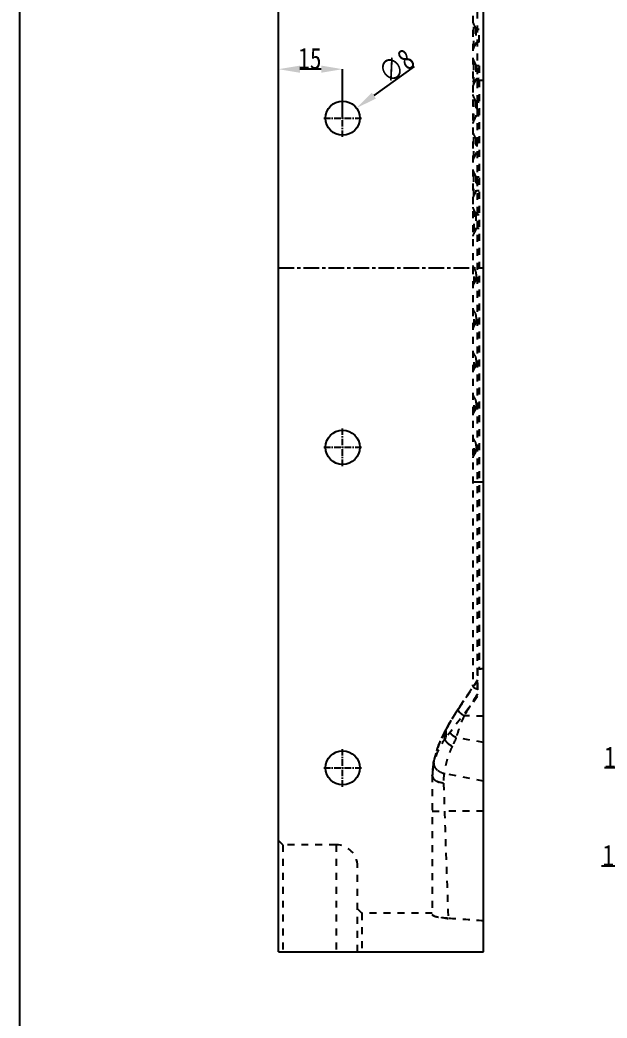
# Model space of a CAD drawing. Header units: millimetres. Extents: x 629 to 2024, y -4394 to 1386.
# Drawn here: x 1059 to 1196.5, y -2087.8 to -1854.3 of the extents above; entities that cross this region are included whole.
import ezdxf

# ---------------------------------------------------------------- set-up
doc = ezdxf.new("R2010")
doc.units = ezdxf.units.MM
doc.header["$LTSCALE"] = 16.335
doc.header["$PDMODE"] = 3
doc.header["$PDSIZE"] = 0.3125
doc.linetypes.add('CENTER', pattern=[0.6, 0.375, -0.075, 0.075, -0.075])
doc.linetypes.add('HIDDEN', pattern=[0.2, 0.1, -0.1])
doc.layers.get('0').update_dxf_attribs({"linetype": 'CONTINUOUS'})
doc.layers.get('Defpoints').update_dxf_attribs({"linetype": 'CONTINUOUS'})
doc.layers.add('DEFAULT_2', color=8, linetype='HIDDEN')
doc.styles.get("Standard").update_dxf_attribs({"font": 'txt', "width": 0.8})
doc.dimstyles.new('副本 ISO-25-1', dxfattribs={"dimtxt": 5, "dimasz": 5, "dimexe": 0, "dimexo": 0, "dimgap": 0, "dimtad": 1, "dimtxsty": 'Standard', "dimcen": 0, "dimclrd": 4, "dimclre": 4, "dimclrt": 6, "dimazin": 0, "dimtfac": 1, "dimtofl": 0, "dimtmove": 0, "dimatfit": 3, "dimfxl": 0, "dimarcsym": 0})

# ---------------------------------------------------------------- blocks, each defined once
blk = doc.blocks.new('*D288')
at = {"color": 4, "linetype": 'Continuous', "lineweight": -2}
blk.add_line((1151.34, -1865.15), (1141.88, -1871.98), dxfattribs=at)
at = {"color": 4}
blk.add_solid([(1141.4, -1871.3), (1142.37, -1872.65), (1137.83, -1874.9)], dxfattribs=at)
at = {"layer": 'Defpoints', "color": 0}
for p in [(1137.83, -1874.9), (1131.34, -1879.59)]:
    blk.add_point(p, dxfattribs=at)
at = {"color": 6, "insert": (1147.18, -1865.07), "char_height": 5, "attachment_point": 5, "rotation": 35.82}
blk.add_mtext('∅8', dxfattribs=at)
blk = doc.blocks.new('*D289')
at = {"color": 4, "linetype": 'Continuous', "lineweight": -2}
for p, q in [((1119.59, -1873.77), (1119.59, -1865.79)), ((1129.59, -1865.79), (1124.59, -1865.79)), ((1134.59, -1877.24), (1134.59, -1865.79))]:
    blk.add_line(p, q, dxfattribs=at)
at = {"color": 4}
for points in [[(1124.59, -1864.95), (1124.59, -1866.62), (1119.59, -1865.79)], [(1129.59, -1864.95), (1129.59, -1866.62), (1134.59, -1865.79)]]:
    blk.add_solid(points, dxfattribs=at)
at = {"layer": 'Defpoints', "color": 0}
for p in [(1119.59, -1865.79), (1119.59, -1873.77), (1134.59, -1877.24)]:
    blk.add_point(p, dxfattribs=at)
at = {"color": 6, "insert": (1126.92, -1863.29), "char_height": 5, "attachment_point": 5}
blk.add_mtext('15', dxfattribs=at)
blk = doc.blocks.new('*D305')
at = {"color": 4, "linetype": 'Continuous', "lineweight": -2}
blk.add_line((1217.57, -2029.24), (1195.87, -2029.24), dxfattribs=at)
at = {"layer": 'Defpoints', "color": 0}
for p in [(1304.66, -1912.24), (1203.87, -2029.24), (1217.57, -2029.24)]:
    blk.add_point(p, dxfattribs=at)
at = {"color": 6, "insert": (1199.87, -2026.74), "char_height": 5, "attachment_point": 5}
blk.add_mtext('117', dxfattribs=at)
blk = doc.blocks.new('*D306')
at = {"color": 4, "linetype": 'Continuous', "lineweight": -2}
blk.add_line((1228.06, -2052.24), (1195.2, -2052.24), dxfattribs=at)
at = {"layer": 'Defpoints', "color": 0}
for p in [(1304.66, -1912.24), (1203.87, -2052.24), (1228.06, -2052.24)]:
    blk.add_point(p, dxfattribs=at)
at = {"color": 6, "insert": (1199.53, -2049.74), "char_height": 5, "attachment_point": 5}
blk.add_mtext('140', dxfattribs=at)
blk = doc.blocks.new('*D302')
at = {"color": 4, "linetype": 'Continuous', "lineweight": -2}
blk.add_line((1228.06, -1772.24), (1195.5, -1772.24), dxfattribs=at)
at = {"layer": 'Defpoints', "color": 0}
for p in [(1204.17, -1772.24), (1228.06, -1772.24), (1304.66, -1912.24)]:
    blk.add_point(p, dxfattribs=at)
at = {"color": 6, "insert": (1199.84, -1769.74), "char_height": 5, "attachment_point": 5}
blk.add_mtext('140', dxfattribs=at)

msp = doc.modelspace()

# ---------------------------------------------------------------- linework, layer by layer
at = {"color": 7, "linetype": 'Continuous'}
for p, q in [((1119.586, -2072.244), (1119.586, -1752.244)), ((1167.586, -2072.244), (1167.586, -1752.244)), ((1119.586, -2072.244), (1167.586, -2072.244))]:
    msp.add_line(p, q, dxfattribs=at)
at = {"color": 1, "linetype": 'CENTER', "ltscale": 0.248791}
for p, q in [((1134.586, -1881.644), (1134.586, -1872.844)), ((1130.186, -1877.244), (1138.986, -1877.244)), ((1134.586, -1958.644), (1134.586, -1949.844)), ((1130.186, -1954.244), (1138.986, -1954.244)), ((1134.586, -2033.644), (1134.586, -2024.844)), ((1130.186, -2029.244), (1138.986, -2029.244))]:
    msp.add_line(p, q, dxfattribs=at)
at = {"color": 1, "linetype": 'CENTER', "ltscale": 0.597098}
msp.add_line((1119.586, -1912.244), (1167.586, -1912.244), dxfattribs=at)
msp.add_lwpolyline([(1059.043, -1704.941), (1470.613, -1704.941), (1470.613, -2146.095), (1059.043, -2146.095)], close=True)
for centre in [(1134.586, -1877.244), (1134.586, -1954.244), (1134.586, -2029.244)]:
    msp.add_circle(centre, 4)
at = {"layer": 'DEFAULT_2', "color": 8, "linetype": 'HIDDEN'}
for p, q in [((1166.079, -1783.679), (1166.079, -2010.809)), ((1165.074, -1784.685), (1165.074, -2009.804)), ((1165.28, -1860.789), (1165.28, -1855.242)), ((1165.787, -1856.289), (1165.787, -1859.742)), ((1166.581, -1856.534), (1166.068, -1856.516)), ((1166.581, -1859.496), (1166.581, -1856.535)), ((1166.581, -1859.498), (1166.068, -1859.515)), ((1165.28, -1869.292), (1165.28, -1863.745)), ((1165.787, -1864.792), (1165.787, -1868.246)), ((1166.581, -1865.037), (1166.068, -1865.019)), ((1166.581, -1865.038), (1166.581, -1868)), ((1166.581, -1868.001), (1166.068, -1868.019)), ((1166.079, -1868.358), (1167.586, -1868.358)), ((1166.581, -1868.358), (1166.581, -2006.078)), ((1165.28, -1877.899), (1165.28, -1872.352)), ((1165.762, -1873.308), (1165.762, -1876.942)), ((1166.041, -1873.525), (1166.041, -1876.725)), ((1166.581, -1873.544), (1166.041, -1873.525)), ((1166.581, -1876.706), (1166.041, -1876.725)), ((1165.28, -1886.62), (1165.28, -1881.073)), ((1165.762, -1882.029), (1165.762, -1885.664)), ((1166.041, -1882.246), (1166.041, -1885.447)), ((1166.581, -1882.265), (1166.041, -1882.246)), ((1166.581, -1885.428), (1166.041, -1885.447)), ((1165.28, -1895.431), (1165.28, -1889.884)), ((1165.762, -1890.84), (1165.762, -1894.475)), ((1166.041, -1891.057), (1166.041, -1894.258)), ((1166.581, -1891.076), (1166.041, -1891.057)), ((1166.581, -1894.239), (1166.041, -1894.258)), ((1165.303, -1898.703), (1165.303, -1904.246)), ((1165.792, -1899.652), (1165.792, -1903.297)), ((1166.581, -1899.893), (1166.073, -1899.875)), ((1166.581, -1903.056), (1166.073, -1903.073)), ((1165.342, -1915.896), (1165.342, -1912.384)), ((1165.878, -1913.75), (1165.878, -1914.554)), ((1165.342, -1925.91), (1165.342, -1922.397)), ((1165.878, -1923.764), (1165.878, -1924.568)), ((1165.342, -1935.952), (1165.342, -1932.439)), ((1165.878, -1933.806), (1165.878, -1934.61)), ((1165.342, -1946.001), (1165.342, -1942.489)), ((1165.878, -1943.856), (1165.878, -1944.66)), ((1165.342, -1956.063), (1165.342, -1952.526)), ((1165.878, -1953.892), (1165.878, -1954.696)), ((1167.586, -1962.388), (1166.079, -1962.388)), ((1166.581, -2006.078), (1166.186, -2006.116)), ((1166.186, -2006.116), (1166.186, -2012.568)), ((1166.581, -2006.078), (1166.916, -2006.045)), ((1166.916, -2006.045), (1167.586, -2005.979)), ((1166.186, -2008.69), (1164.739, -2010.856)), ((1166.186, -2012.568), (1158.709, -2022.261)), ((1164.739, -2010.856), (1161.605, -2015.491)), ((1166.186, -2011.919), (1165.895, -2012.388)), ((1166.079, -2010.809), (1166.186, -2010.809)), ((1161.606, -2015.49), (1161.605, -2015.491)), ((1161.691, -2015.42), (1161.606, -2015.49)), ((1167.586, -2017.181), (1162.996, -2017.073)), ((1159.453, -2019.002), (1159.318, -2019.258)), ((1159.942, -2018.115), (1159.448, -2019.01)), ((1159.448, -2019.01), (1159.453, -2019.002)), ((1159.453, -2019.002), (1159.715, -2018.633)), ((1158.474, -2020.801), (1157.405, -2022.947)), ((1158.474, -2020.801), (1158.709, -2020.478)), ((1158.709, -2020.478), (1158.709, -2022.261)), ((1157.405, -2022.947), (1156.368, -2025.787)), ((1167.586, -2023.327), (1161.175, -2022.122)), ((1156.368, -2025.787), (1155.911, -2027.694)), ((1155.911, -2027.694), (1155.93, -2027.607)), ((1155.911, -2027.697), (1155.911, -2027.694)), ((1155.586, -2030.977), (1155.586, -2063.586)), ((1167.586, -2032.341), (1158.35, -2030.604)), ((1167.586, -2039.359), (1158.445, -2039.359)), ((1120.586, -2047.244), (1119.586, -2046.244)), ((1133.086, -2047.244), (1120.586, -2047.244)), ((1120.586, -2047.244), (1120.586, -2072.244)), ((1133.086, -2047.244), (1133.086, -2072.244)), ((1138.086, -2072.244), (1138.086, -2052.245)), ((1139.086, -2063.244), (1138.086, -2062.244)), ((1155.586, -2063.244), (1139.086, -2063.244)), ((1139.086, -2063.244), (1139.086, -2072.244))]:
    msp.add_line(p, q, dxfattribs=at)
for points in [[(1161.606, -2015.49), (1160.974, -2016.44), (1159.942, -2018.115)], [(1159.319, -2019.258), (1158.751, -2020.304), (1158.474, -2020.802)], [(1155.911, -2027.697), (1155.743, -2028.732), (1155.597, -2030.451), (1155.586, -2030.977)]]:
    msp.add_lwpolyline(points, dxfattribs=at)
for centre, radius, start, end in [((1166.079, -1854.632), 1.005, 180, 217.35685), ((1162.963, -1857.011), 2.914, 14.33478, 37.35685), ((1166.079, -1856.214), 0.301, 194.33478, 268), ((1166.079, -1861.399), 1.005, 142.64315, 180), ((1162.963, -1859.021), 2.914, 322.64315, 345.66522), ((1166.079, -1859.817), 0.301, 92, 165.66522), ((1166.079, -1863.136), 1.005, 180, 217.35685), ((1162.963, -1865.514), 2.915, 14.33478, 37.35685), ((1166.079, -1864.718), 0.301, 194.33478, 268), ((1166.079, -1869.902), 1.005, 142.64315, 180), ((1162.963, -1867.524), 2.914, 322.64315, 345.66522), ((1166.079, -1868.32), 0.301, 92, 165.66522), ((1166.079, -1871.742), 1.005, 180, 217.35685), ((1162.963, -1874.12), 2.914, 16.18457, 37.35685), ((1166.052, -1873.224), 0.301, 196.18457, 268), ((1162.963, -1876.13), 2.914, 322.64315, 343.81543), ((1166.052, -1877.026), 0.301, 92, 163.81543), ((1166.079, -1878.508), 1.005, 142.64315, 180), ((1166.079, -1880.463), 1.005, 180, 217.35685), ((1162.963, -1882.841), 2.914, 16.18457, 37.35685), ((1166.052, -1881.945), 0.301, 196.18457, 268), ((1166.079, -1887.23), 1.005, 142.64315, 180), ((1162.963, -1884.851), 2.914, 322.64315, 343.81543), ((1166.052, -1885.748), 0.301, 92, 163.81543), ((1166.079, -1889.274), 1.005, 180, 217.35685), ((1162.963, -1891.652), 2.915, 16.18457, 37.35685), ((1166.052, -1890.756), 0.301, 196.18457, 268), ((1166.079, -1896.041), 1.005, 142.64315, 180), ((1162.963, -1893.662), 2.914, 322.64315, 343.81543), ((1166.052, -1894.559), 0.301, 92, 163.81543), ((1166.079, -1898.063), 1.005, 180, 219.51765), ((1163.365, -1900.302), 2.513, 14.98255, 39.51765), ((1166.083, -1899.574), 0.301, 194.98255, 268), ((1166.079, -1904.885), 1.005, 140.48235, 180), ((1163.365, -1902.647), 2.513, 320.48235, 345.01745), ((1166.083, -1903.375), 0.301, 92, 165.01745), ((1166.079, -1911.701), 1.005, 180, 222.83343), ((1163.868, -1913.75), 2.01, 0, 42.83269), ((1163.868, -1914.554), 2.01, 317.16731, 0), ((1166.079, -1916.604), 1.005, 137.16657, 180), ((1166.079, -1921.714), 1.005, 180, 222.83343), ((1163.868, -1923.764), 2.01, 0, 42.83269), ((1166.079, -1926.618), 1.005, 137.16657, 180), ((1163.868, -1924.568), 2.01, 317.16731, 0), ((1166.079, -1931.756), 1.005, 180, 222.83343), ((1163.868, -1933.806), 2.01, 0, 42.83269), ((1163.868, -1934.61), 2.01, 317.16731, 0), ((1166.079, -1936.66), 1.005, 137.16657, 180), ((1166.079, -1941.806), 1.005, 180, 222.83343), ((1163.868, -1943.856), 2.01, 0, 42.83266), ((1163.868, -1944.66), 2.01, 317.16731, 0), ((1166.079, -1946.709), 1.005, 137.16657, 180), ((1166.079, -1951.842), 1.005, 180, 222.83343), ((1163.868, -1953.892), 2.01, 0, 42.83269), ((1166.079, -1956.746), 1.005, 137.16657, 180), ((1163.868, -1954.696), 2.01, 317.16731, 0), ((364.379, -1472.564), 964.573, 325.750715, 326.139711), ((740.383, -1725.454), 511.437, 326.19586, 326.36284), ((1205.609, -2045.306), 53.122, 145.76476, 146.35528), ((1167.676, -2010.003), 8.479, 234.93295, 236.50514), ((1407.822, -2166.237), 286.687, 148.22108, 148.64754), ((1121.305, -1998.639), 43.302, 331.58168, 332.50204), ((1173.653, -2025.883), 15.711, 151.44424, 152.51516), ((1180.607, -2033.445), 25.45, 149.36707, 150.2603), ((1170.586, -2031.423), 15, 142.35245, 180), ((1175.608, -2031.447), 20.049, 168.95978, 170.79191), ((1172.287, -2031.043), 16.701, 177.5131, 179.76732), ((1156.638, -2031.041), 1.052, 180.00803, 185.6322), ((1133.086, -2052.244), 5, 0, 90), ((1123.582, -2619.651), 556.336, 85.46342, 86.31903)]:
    msp.add_arc(centre, radius, start, end, dxfattribs=at)
for points, knots in [([(1166.079, -1868.358), (1165.954, -1868.358), (1165.716, -1868.372), (1165.397, -1868.428), (1165.178, -1868.507), (1165.074, -1868.609), (1165.074, -1868.654)], [0, 0, 0, 0, 0.3417276, 0.6575983, 0.8782824, 1, 1, 1, 1]), ([(1165.158, -1868.538), (1165.145, -1868.547), (1165.107, -1868.576), (1165.074, -1868.621), (1165.074, -1868.654)], [0, 0, 0, 0, 0.3208214, 1, 1, 1, 1]), ([(1166.079, -1868.358), (1166.048, -1868.358), (1165.921, -1868.36), (1165.795, -1868.37), (1165.7, -1868.381)], [0, 0, 0, 0, 0.2432291, 1, 1, 1, 1]), ([(1166.079, -1962.387), (1165.95, -1962.387), (1165.764, -1962.388), (1165.528, -1962.391), (1165.376, -1962.395), (1165.256, -1962.4), (1165.157, -1962.402), (1165.113, -1962.413), (1165.074, -1962.412), (1165.074, -1962.418)], [0, 0, 0, 0, 0.3820207, 0.5546916, 0.7059359, 0.8300944, 0.9225997, 0.9796957, 1, 1, 1, 1]), ([(1166.079, -1962.388), (1165.95, -1962.389), (1165.764, -1962.39), (1165.527, -1962.394), (1165.377, -1962.397), (1165.253, -1962.401), (1165.164, -1962.406), (1165.105, -1962.41), (1165.083, -1962.414), (1165.074, -1962.416), (1165.074, -1962.418)], [0, 0, 0, 0, 0.3821458, 0.5548706, 0.7061542, 0.8303289, 0.9228141, 0.9798226, 0.994473, 1, 1, 1, 1]), ([(1166.186, -2008.755), (1165.072, -2010.429), (1163.574, -2012.651), (1162.068, -2014.868), (1161.691, -2015.42)], [0, 0, 0, 0, 0.7505162, 1, 1, 1, 1]), ([(1165.379, -2010.526), (1165.329, -2010.478), (1165.161, -2010.271), (1165.074, -2010), (1165.074, -2009.804)], [0, 0, 0, 0, 0.2605502, 1, 1, 1, 1]), ([(1166.079, -2010.809), (1166.048, -2010.809), (1165.919, -2010.802), (1165.791, -2010.769), (1165.7, -2010.731)], [0, 0, 0, 0, 0.2382499, 1, 1, 1, 1]), ([(1161.691, -2015.42), (1161.304, -2015.99), (1160.616, -2017.043), (1159.977, -2018.128), (1159.715, -2018.633)], [0, 0, 0, 0, 0.5480722, 1, 1, 1, 1]), ([(1161.386, -2015.875), (1161.236, -2016.099), (1160.702, -2016.917), (1160.191, -2017.752), (1159.853, -2018.373)], [0, 0, 0, 0, 0.2759302, 1, 1, 1, 1]), ([(1162.996, -2017.073), (1162.603, -2017.96), (1161.935, -2019.623), (1161.387, -2021.329), (1161.175, -2022.122)], [0, 0, 0, 0, 0.5417716, 1, 1, 1, 1]), ([(1162.996, -2017.073), (1162.604, -2017.96), (1161.936, -2019.623), (1161.387, -2021.329), (1161.175, -2022.122)], [0, 0, 0, 0, 0.5417748, 1, 1, 1, 1]), ([(1162.996, -2017.073), (1162.773, -2016.925), (1162.459, -2016.698), (1162.09, -2016.374), (1161.874, -2016.154), (1161.712, -2015.949), (1161.589, -2015.748), (1161.556, -2015.563), (1161.606, -2015.491)], [0, 0, 0, 0, 0.3662375, 0.5279183, 0.6693685, 0.787504, 0.8806125, 1, 1, 1, 1]), ([(1161.605, -2015.491), (1161.561, -2015.557), (1161.581, -2015.722), (1161.684, -2015.908), (1161.885, -2016.178), (1162.258, -2016.535), (1162.606, -2016.803), (1162.804, -2016.942)], [0, 0, 0, 0, 0.1219879, 0.2143079, 0.3309353, 0.6310522, 1, 1, 1, 1]), ([(1159.715, -2018.633), (1159.635, -2018.786), (1159.308, -2019.405), (1158.967, -2020.017), (1158.709, -2020.478)], [0, 0, 0, 0, 0.2464708, 1, 1, 1, 1]), ([(1161.175, -2022.122), (1160.829, -2021.986), (1160.195, -2021.617), (1159.505, -2020.822), (1159.195, -2019.891), (1159.317, -2019.267), (1159.449, -2019.01)], [0, 0, 0, 0, 0.2810702, 0.5445703, 0.7815707, 1, 1, 1, 1]), ([(1158.709, -2020.478), (1158.387, -2021.022), (1157.166, -2023.269), (1156.298, -2025.718), (1155.93, -2027.607)], [0, 0, 0, 0, 0.2472833, 1, 1, 1, 1]), ([(1158.51, -2020.821), (1158.212, -2021.341), (1157.084, -2023.489), (1156.279, -2025.815), (1155.93, -2027.607)], [0, 0, 0, 0, 0.2471708, 1, 1, 1, 1]), ([(1160.247, -2024.162), (1159.88, -2024.008), (1159.21, -2023.597), (1158.489, -2022.73), (1158.178, -2021.73), (1158.326, -2021.068), (1158.474, -2020.802)], [0, 0, 0, 0, 0.2819431, 0.5466682, 0.7835715, 1, 1, 1, 1]), ([(1158.474, -2020.802), (1158.358, -2021.01), (1158.264, -2021.331), (1158.26, -2021.652), (1158.265, -2021.734)], [0, 0, 0, 0, 0.7431885, 1, 1, 1, 1]), ([(1158.265, -2021.734), (1158.268, -2021.805), (1158.3, -2022.099), (1158.396, -2022.384), (1158.494, -2022.586)], [0, 0, 0, 0, 0.2412726, 1, 1, 1, 1]), ([(1159.682, -2020.978), (1159.769, -2021.103), (1160.174, -2021.59), (1160.728, -2021.946), (1161.175, -2022.122)], [0, 0, 0, 0, 0.240695, 1, 1, 1, 1]), ([(1160.247, -2024.162), (1160.012, -2024.67), (1159.145, -2026.739), (1158.568, -2028.935), (1158.35, -2030.604)], [0, 0, 0, 0, 0.2495818, 1, 1, 1, 1]), ([(1160.247, -2024.162), (1160.012, -2024.67), (1159.145, -2026.739), (1158.568, -2028.935), (1158.35, -2030.604)], [0, 0, 0, 0, 0.2495816, 1, 1, 1, 1]), ([(1158.494, -2022.586), (1158.518, -2022.634), (1158.62, -2022.827), (1158.745, -2023.008), (1158.85, -2023.136)], [0, 0, 0, 0, 0.2442006, 1, 1, 1, 1]), ([(1158.85, -2023.136), (1158.939, -2023.246), (1159.337, -2023.671), (1159.841, -2023.992), (1160.247, -2024.162)], [0, 0, 0, 0, 0.2434454, 1, 1, 1, 1]), ([(1155.93, -2027.607), (1155.879, -2027.866), (1155.684, -2028.979), (1155.59, -2030.111), (1155.586, -2030.977)], [0, 0, 0, 0, 0.2334488, 1, 1, 1, 1]), ([(1155.817, -2028.238), (1155.79, -2028.404), (1155.688, -2029.093), (1155.625, -2029.789), (1155.602, -2030.318)], [0, 0, 0, 0, 0.2400576, 1, 1, 1, 1]), ([(1158.35, -2030.604), (1157.971, -2030.507), (1157.261, -2030.221), (1156.409, -2029.53), (1155.897, -2028.651), (1155.855, -2027.995), (1155.911, -2027.697)], [0, 0, 0, 0, 0.2833014, 0.545109, 0.780987, 1, 1, 1, 1]), ([(1155.911, -2028.394), (1155.957, -2028.646), (1156.158, -2029.154), (1156.706, -2029.798), (1157.456, -2030.305), (1158.042, -2030.525), (1158.35, -2030.604)], [0, 0, 0, 0, 0.2218737, 0.462674, 0.723711, 1, 1, 1, 1]), ([(1158.2, -2032.82), (1157.845, -2032.781), (1157.187, -2032.648), (1156.339, -2032.264), (1155.745, -2031.729), (1155.586, -2031.255), (1155.586, -2031.041)], [0, 0, 0, 0, 0.3139969, 0.5869306, 0.8109527, 1, 1, 1, 1]), ([(1155.591, -2031.144), (1155.596, -2031.188), (1155.625, -2031.368), (1155.7, -2031.54), (1155.773, -2031.657)], [0, 0, 0, 0, 0.2427587, 1, 1, 1, 1]), ([(1158.35, -2030.604), (1158.322, -2030.773), (1158.213, -2031.506), (1158.174, -2032.251), (1158.2, -2032.82)], [0, 0, 0, 0, 0.2304042, 1, 1, 1, 1]), ([(1158.35, -2030.604), (1158.322, -2030.773), (1158.213, -2031.506), (1158.174, -2032.251), (1158.2, -2032.82)], [0, 0, 0, 0, 0.2304032, 1, 1, 1, 1]), ([(1155.773, -2031.657), (1155.987, -2031.995), (1156.785, -2032.554), (1157.686, -2032.763), (1158.2, -2032.82)], [0, 0, 0, 0, 0.435955, 1, 1, 1, 1]), ([(1158.2, -2032.82), (1158.223, -2033.329), (1158.313, -2035.509), (1158.383, -2037.689), (1158.445, -2039.359)], [0, 0, 0, 0, 0.233624, 1, 1, 1, 1]), ([(1158.2, -2032.82), (1158.223, -2033.329), (1158.313, -2035.509), (1158.383, -2037.689), (1158.445, -2039.359)], [0, 0, 0, 0, 0.2336239, 1, 1, 1, 1]), ([(1155.586, -2039.359), (1155.586, -2039.364), (1155.61, -2039.371), (1155.644, -2039.377), (1155.711, -2039.384), (1155.844, -2039.391), (1156.072, -2039.397), (1156.41, -2039.399), (1156.83, -2039.396), (1157.32, -2039.388), (1157.866, -2039.376), (1158.248, -2039.365), (1158.445, -2039.359)], [0, 0, 0, 0, 0.0054669, 0.0192407, 0.0417266, 0.0728934, 0.1605783, 0.2798498, 0.4276702, 0.6001963, 0.792984, 1, 1, 1, 1]), ([(1158.445, -2039.359), (1158.564, -2043.544), (1158.855, -2051.911), (1159.155, -2060.278), (1159.3, -2064.462)], [0, 0, 0, 0, 0.5000015, 1, 1, 1, 1]), ([(1158.445, -2039.359), (1158.564, -2043.544), (1158.855, -2051.911), (1159.155, -2060.278), (1159.3, -2064.462)], [0, 0, 0, 0, 0.5000015, 1, 1, 1, 1]), ([(1155.586, -2063.586), (1155.586, -2063.628), (1155.679, -2063.731), (1155.884, -2063.836), (1156.213, -2063.963), (1156.861, -2064.144), (1157.903, -2064.338), (1158.802, -2064.43), (1159.3, -2064.462)], [0, 0, 0, 0, 0.0330937, 0.0932528, 0.1834459, 0.3023246, 0.6143687, 1, 1, 1, 1]), ([(1159.3, -2064.462), (1158.802, -2064.43), (1157.903, -2064.338), (1156.861, -2064.144), (1156.213, -2063.963), (1155.884, -2063.836), (1155.679, -2063.731), (1155.586, -2063.629), (1155.586, -2063.586)], [0, 0, 0, 0, 0.3856292, 0.6976803, 0.8165657, 0.9067676, 0.9668925, 1, 1, 1, 1])]:
    msp.add_open_spline(points, degree=3, knots=knots, dxfattribs=at)
for points in [[(1166.581, -2006.078), (1166.916, -2006.045), (1167.251, -2006.012), (1167.586, -2005.979)], [(1166.186, -2011.919), (1165.121, -2013.636), (1164.047, -2015.348), (1162.996, -2017.073)], [(1165.895, -2012.388), (1165.301, -2013.344), (1164.706, -2014.298), (1164.113, -2015.255)], [(1165.7, -2010.731), (1165.582, -2010.684), (1165.47, -2010.614), (1165.379, -2010.526)], [(1161.175, -2022.122), (1160.895, -2022.814), (1160.56, -2023.484), (1160.247, -2024.162)], [(1161.175, -2022.122), (1160.896, -2022.815), (1160.56, -2023.484), (1160.247, -2024.162)], [(1155.911, -2027.697), (1155.868, -2027.926), (1155.869, -2028.166), (1155.911, -2028.394)]]:
    msp.add_open_spline(points, degree=3, dxfattribs=at)

# ---------------------------------------------------------------- dimensions: what is measured, and where the dimension line sits
for feature_location, offset, picture, middle in [((1228.056, -1772.244), (-23.886, 0), '*D302', (1199.837, -1769.744)), ((1228.056, -2052.244), (-24.189, 0), '*D306', (1199.534, -2049.744)), ((1217.565, -2029.244), (-13.698, 0), '*D305', (1199.867, -2026.744))]:
    dim = msp.add_ordinate_dim(feature_location=feature_location, offset=offset, dtype=0, origin=(1304.656, -1912.244), dimstyle='副本 ISO-25-1', override={"dimfxl": 1.25, "dimarcsym": 1})
    dim.commit()
    dim.dimension.update_dxf_attribs({"geometry": picture, "text_midpoint": middle})
dim = msp.add_linear_dim(base=(1119.586, -1865.788), p1=(1134.586, -1877.244), p2=(1119.586, -1873.767), dimstyle='副本 ISO-25-1', override={"dimfxl": 1.25, "dimarcsym": 1})
dim.commit()
dim.dimension.update_dxf_attribs({"geometry": '*D289', "text_midpoint": (1126.921, -1865.788), "dimtype": 160})
dim = msp.add_diameter_dim_2p(p1=(1131.343, -1879.585), p2=(1137.83, -1874.903), dimstyle='副本 ISO-25-1', override={"dimfxl": 1.25, "dimarcsym": 1})
dim.commit()
dim.dimension.update_dxf_attribs({"geometry": '*D288', "text_midpoint": (1147.178, -1865.073)})

doc.saveas('drawing.dxf')
